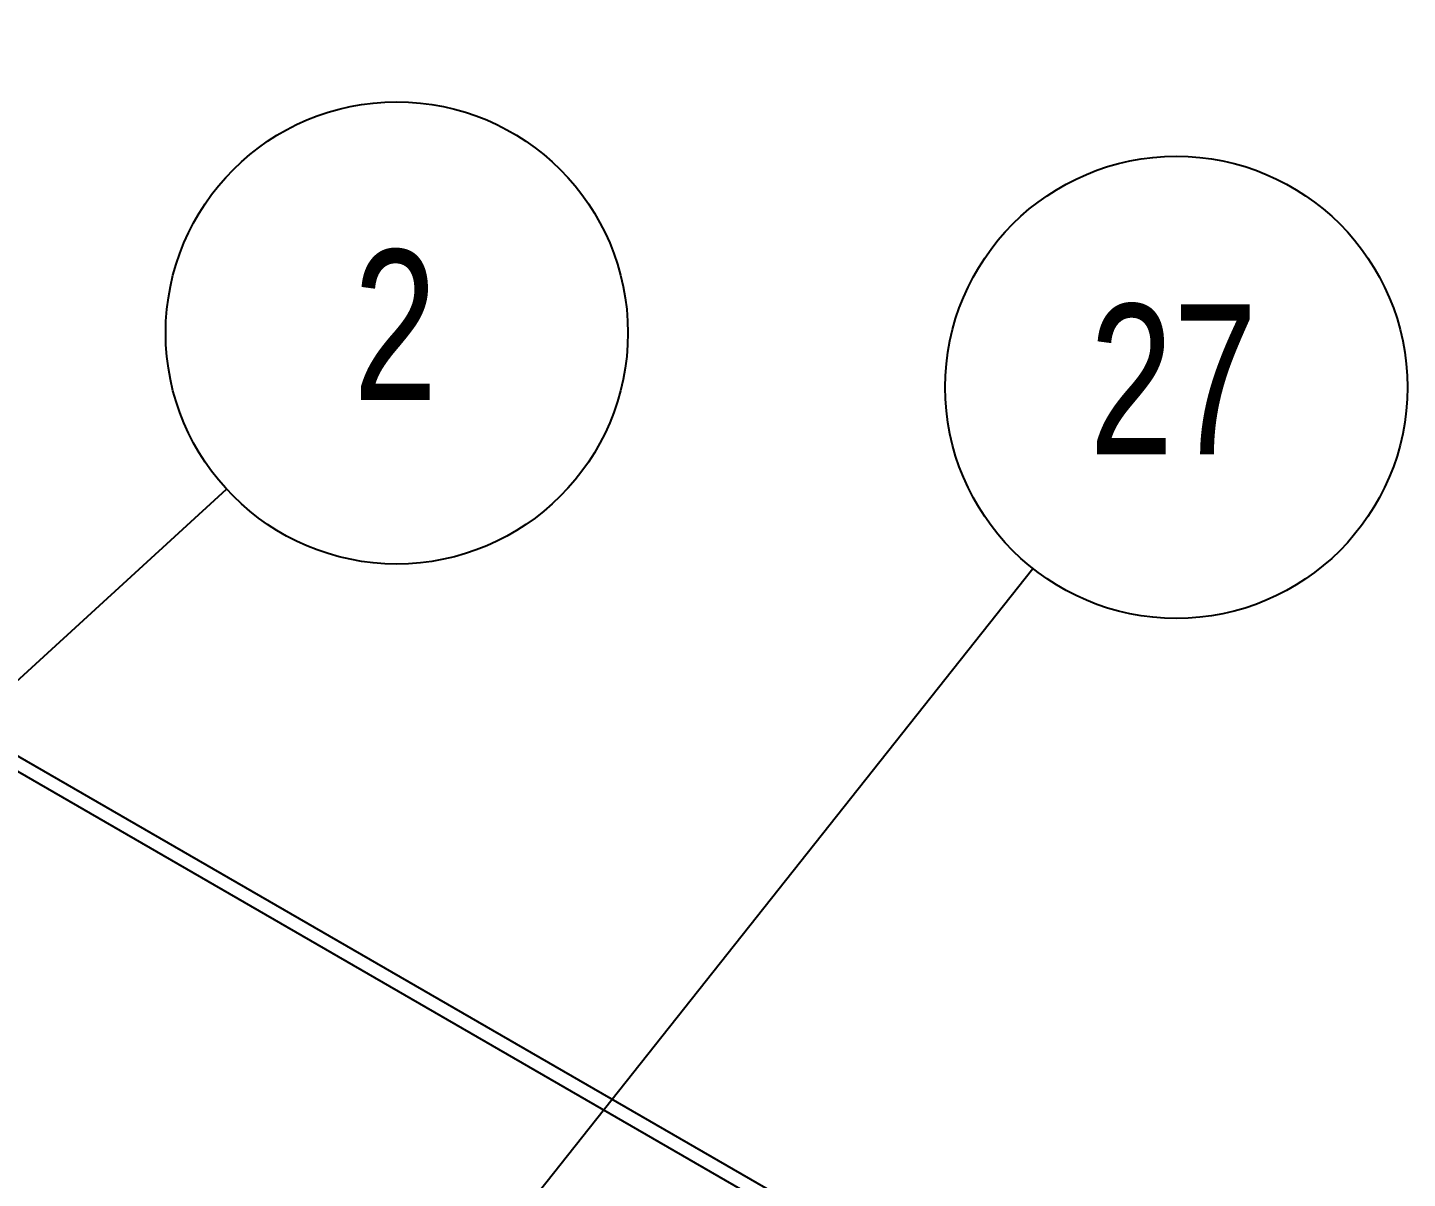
# Model space of a CAD drawing. Header units: millimetres. Extents: x 1293 to 41893, y 1011 to 26911.
# Drawn here: x 5390 to 6240, y 25128 to 25837 of the extents above; entities that cross this region are included whole.
import ezdxf

# ---------------------------------------------------------------- set-up
doc = ezdxf.new("R2010")
doc.units = ezdxf.units.MM
doc.header["$LTSCALE"] = 50
doc.layers.add('CAPA_1', color=7, linetype='Continuous')
doc.styles.add('SLDTEXTSTYLE0', font='TXT', dxfattribs={"width": 0.75})
doc.dimstyles.new('SLDDIMSTYLE2', dxfattribs={"dimtxt": 0.18, "dimasz": 30.769231, "dimexe": 0, "dimexo": 0.0625, "dimgap": 0, "dimtad": 0, "dimtih": 1, "dimtoh": 1, "dimdec": 0, "dimrnd": 1e-09, "dimzin": 0, "dimdsep": 46, "dimtxsty": 'Standard', "dimblk1": 'DOT', "dimblk2": 'DOT', "dimsah": 1, "dimcen": 0.09, "dimadec": 0, "dimazin": 0, "dimtfac": 30.769231, "dimtdec": 0, "dimtofl": 0, "dimtmove": 0, "dimatfit": 3, "dimldrblk": 'DOT', "dimfxl": 1, "dimfrac": 2, "dimtolj": 1, "dimtzin": 0, "dimarcsym": 0})

# ---------------------------------------------------------------- blocks, each defined once
blk = doc.blocks.new('_Dot')
at = {"color": 0, "linetype": 'ByBlock', "lineweight": -2}
blk.add_line((-0.5, 0), (-1, 0), dxfattribs=at)
at = {"color": 0, "linetype": 'ByBlock', "const_width": 0.5}
blk.add_lwpolyline([(-0.25, 0, 1), (0.25, 0, 1)], format="xyb", close=True, dxfattribs=at)
blk = doc.blocks.new('SW_NOTE_0_13')
at = {"layer": 'CAPA_1', "color": 0}
blk.add_circle((88.47, 111.63), 142.43, dxfattribs=at)
at = {"layer": 'CAPA_1', "color": 0, "insert": (86.6, 162.84), "char_height": 92.604, "attachment_point": 2, "style": 'SLDTEXTSTYLE0'}
blk.add_mtext('27', dxfattribs=at)
blk = doc.blocks.new('SW_NOTE_0_39')
at = {"layer": 'CAPA_1', "color": 0}
blk.add_circle((105.03, 96.21), 142.43, dxfattribs=at)
at = {"layer": 'CAPA_1', "color": 0, "insert": (104.1, 147.42), "char_height": 92.6, "attachment_point": 2, "style": 'SLDTEXTSTYLE0'}
blk.add_mtext('2', dxfattribs=at)

msp = doc.modelspace()

# ---------------------------------------------------------------- linework, layer by layer
at = {"color": 7, "linetype": 'Continuous', "lineweight": 25}
for p, q in [((6056.4305974, 24989.7783911), (3586.0322394, 26415.9090071)), ((3594.0883005, 26421.0337473), (6065.7495521, 24994.1740783))]:
    msp.add_line(p, q, dxfattribs=at)

# ---------------------------------------------------------------- block references
at = {"layer": 'CAPA_1'}
for name, p in [('SW_NOTE_0_39', (5512.2894017, 25552.3921657)), ('SW_NOTE_0_13', (6009.2996585, 25503.4518187))]:
    msp.add_blockref(name, p, dxfattribs=at)

# ---------------------------------------------------------------- leaders
for points in [[(4107.9141715, 24638.4883152), (5427.3432054, 25961.1674903)], [(4225.4837196, 24373.6972027), (5512.2894017, 25552.3921657)], [(5494.0849727, 24853.3550412), (6009.2996585, 25503.4518187)]]:
    msp.add_leader(points, dimstyle='SLDDIMSTYLE2', dxfattribs=at)

doc.saveas('drawing.dxf')
